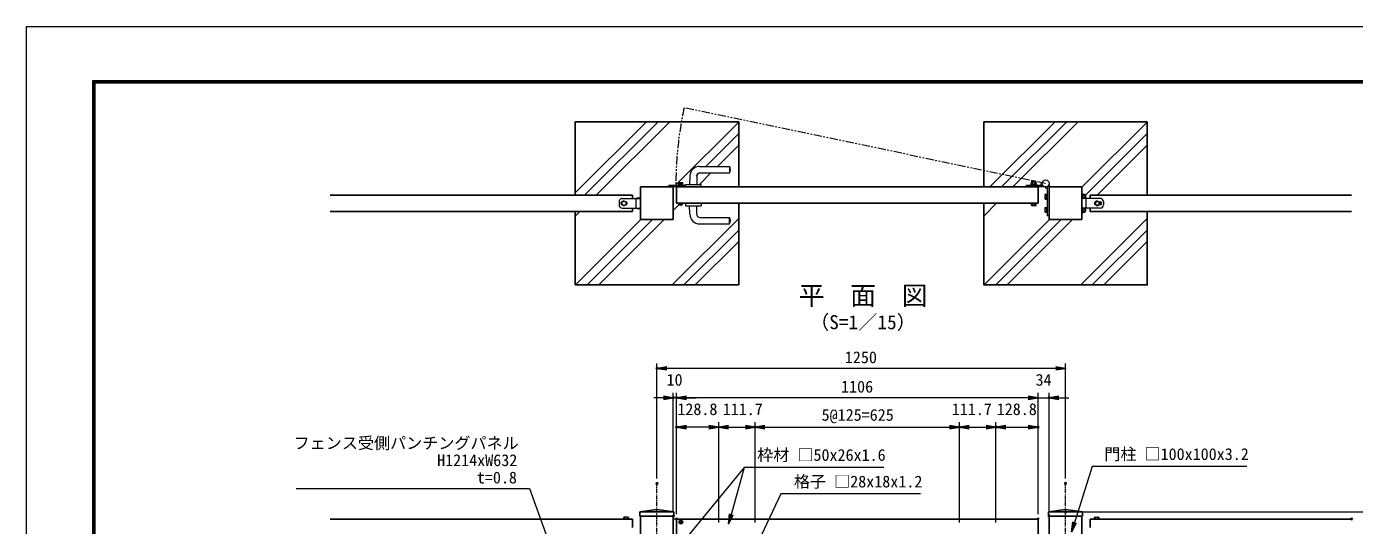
# Model space of a CAD drawing. Units: millimetres, scale not verified. Extents: x -3151 to 3149, y -2225 to 2230.
# Drawn here: x -3151 to 912, y 701 to 2230 of the extents above; entities that cross this region are included whole.
import ezdxf
from ezdxf.enums import TextEntityAlignment as Align

# ---------------------------------------------------------------- set-up
doc = ezdxf.new("R2010")
doc.units = ezdxf.units.MM
doc.header["$LTSCALE"] = 10
doc.header["$PDMODE"] = 32
doc.header["$PDSIZE"] = 5
doc.linetypes.add('USER1', pattern=[5, 2.5, -0.5, 0.5, -0.5, 0.5, -0.5])
doc.linetypes.add('USER2', pattern=[2, 1.25, -0.25, 0.25, -0.25])
for name, color, linetype, lineweight in [('0-0_D-BMK', 2, 'USER2', 13), ('0-1_D-STR1', 1, 'Continuous', 25), ('0-3_D-STR3', 3, 'Continuous', 13), ('0-4_D-DCR-HCH', 7, 'Continuous', 13), ('0-5_D-STR-DIM', 7, 'Continuous', 13), ('0-6_0', 7, 'Continuous', 25), ('0-7_DEFPOINTS', 8, 'Continuous', 25), ('0-8_D-STR4', 7, 'Continuous', 25), ('0-A_D-TTL-TXT', 7, 'Continuous', 13), ('0-B_D-STR-TXT', 7, 'Continuous', 13), ('0-C_D-TTL', 7, 'Continuous', 13)]:
    doc.layers.add(name, color=color, linetype=linetype, lineweight=lineweight)
doc.styles.add('ＭＳ ゴシック', font='')
doc.styles.get('ＭＳ ゴシック').set_extended_font_data('MS Gothic')

# ---------------------------------------------------------------- blocks, each defined once
blk = doc.blocks.new('_OPEN')
at = {"layer": '0-6_0'}
blk.add_line((0, 0), (-10, 0), dxfattribs=at)
blk.add_lwpolyline([(-10, 1.667), (0, 0), (-10, -1.667)], dxfattribs=at)

msp = doc.modelspace()

# ---------------------------------------------------------------- linework, layer by layer
at = {"layer": '0-0_D-BMK', "linetype": 'USER1'}
msp.add_line((-32.54, 1749), (-1138.62, 1980.68), dxfattribs=at)
at = {"layer": '0-0_D-BMK'}
for p, q in [((-1221.74, -1578.95), (-1221.74, 830.05)), ((28.26, -1578.95), (28.26, 830.05))]:
    msp.add_line(p, q, dxfattribs=at)
at = {"layer": '0-0_D-BMK', "linetype": 'USER1'}
msp.add_arc((-82.54, 1749), 1081.2, 167.62693, 180.57233, dxfattribs=at)
at = {"layer": '0-1_D-STR1'}
for p, q in [((-2222.08, 1713.2), (-1296.74, 1713.2)), ((-1296.74, 1703.2), (-1296.74, 1713.2)), ((-1271.74, 1738.2), (-1171.74, 1738.2)), ((-1271.74, 1738.2), (-1271.74, 1638.2)), ((-1171.74, 1738.2), (-1171.74, 1638.2)), ((-55.74, 1738.2), (-1161.74, 1738.2)), ((-1161.74, 1688.2), (-1161.74, 1738.2)), ((-55.74, 1738.2), (-55.74, 1688.2)), ((78.26, 1738.2), (-21.74, 1738.2)), ((-21.74, 1738.2), (-21.74, 1638.2)), ((78.26, 1738.2), (78.26, 1638.2)), ((903.61, 1713.2), (103.27, 1713.2)), ((103.27, 1703.2), (103.27, 1713.2)), ((-1296.74, 1663.2), (-1296.74, 1673.2)), ((-55.74, 1688.2), (-1161.74, 1688.2)), ((103.27, 1663.2), (103.27, 1673.2)), ((-2222.08, 1663.2), (-1296.74, 1663.2)), ((-1271.74, 1638.2), (-1171.74, 1638.2)), ((78.26, 1638.2), (-21.74, 1638.2)), ((903.61, 1663.2), (103.27, 1663.2)), ((-1221.74, 750.05), (-1273.74, 743.05)), ((-1273.74, 743.05), (-1273.74, 730.05)), ((-1169.74, 743.05), (-1273.74, 743.05)), ((-1169.74, 743.05), (-1221.74, 750.05)), ((-1169.74, 743.05), (-1169.74, 730.05)), ((28.26, 750.05), (-23.74, 743.05)), ((-23.74, 743.05), (-23.74, 730.05)), ((80.26, 743.05), (-23.74, 743.05)), ((80.26, 743.05), (28.26, 750.05)), ((80.26, 743.05), (80.26, 730.05)), ((-1296.74, 721.05), (-2222.08, 721.05)), ((-1296.74, 721.05), (-1296.74, 695.05)), ((-1169.74, 730.05), (-1273.74, 730.05)), ((-1271.74, -1528.95), (-1271.74, 730.05)), ((-1171.74, -1528.95), (-1171.74, 730.05)), ((-1161.74, 721.05), (-55.74, 721.05)), ((-1161.74, -978.95), (-1161.74, 721.05)), ((-55.74, -978.95), (-55.74, 721.05)), ((80.26, 730.05), (-23.74, 730.05)), ((-21.74, -1528.95), (-21.74, 730.05)), ((78.26, -1528.95), (78.26, 730.05)), ((103.26, 721.05), (103.26, 695.05)), ((103.26, 721.05), (903.61, 721.05))]:
    msp.add_line(p, q, dxfattribs=at)
at = {"layer": '0-3_D-STR3'}
for p, q in [((-1091.17, 1801.2), (-999.41, 1801.2)), ((-999.41, 1801.2), (-999.41, 1781.2)), ((-1142.96, 1750.8), (-1154.51, 1750.8)), ((-1154.51, 1745.8), (-1154.51, 1750.8)), ((-1150.74, 1751.85), (-1151.74, 1750.85)), ((-1151.74, 1750.85), (-1145.74, 1750.85)), ((-1151.74, 1750.8), (-1151.74, 1750.85)), ((-1151.62, 1745.8), (-1151.62, 1750.8)), ((-1150.74, 1751.85), (-1146.74, 1751.85)), ((-1150.74, 1750.8), (-1150.74, 1751.85)), ((-1146.74, 1751.85), (-1145.74, 1750.85)), ((-1146.74, 1750.8), (-1146.74, 1751.85)), ((-1145.85, 1745.8), (-1145.85, 1750.8)), ((-1145.74, 1750.8), (-1145.74, 1750.85)), ((-1142.96, 1745.8), (-1142.96, 1750.8)), ((-1121.17, 1771.87), (-1121.74, 1746.2)), ((-1100.28, 1770.98), (-1099.74, 1746.2)), ((-1090.29, 1781.2), (-999.41, 1781.2)), ((-76.44, 1745.8), (-76.44, 1747.8)), ((-76.44, 1747.8), (-61.04, 1747.8)), ((-76.24, 1747.8), (-76.24, 1753.6)), ((-74.51, 1754.3), (-62.97, 1754.3)), ((-72.04, 1756.6), (-72.74, 1755.9)), ((-72.74, 1755.9), (-64.74, 1755.9)), ((-72.74, 1754.3), (-72.74, 1755.9)), ((-72.49, 1747.8), (-72.49, 1753.6)), ((-72.04, 1756.6), (-65.44, 1756.6)), ((-72.04, 1754.3), (-72.04, 1756.6)), ((-64.74, 1755.9), (-65.44, 1756.6)), ((-65.44, 1754.3), (-65.44, 1756.6)), ((-64.99, 1747.8), (-64.99, 1753.6)), ((-64.74, 1754.3), (-64.74, 1755.9)), ((-61.24, 1747.8), (-61.24, 1753.6)), ((-61.04, 1747.8), (-61.04, 1745.8)), ((-21.74, 1749), (-21.74, 1649.8)), ((-1135.74, 1742.7), (-1185.74, 1742.7)), ((-1142.74, 1745.8), (-1154.74, 1745.8)), ((-1154.74, 1742.7), (-1154.74, 1745.8)), ((-1142.74, 1744.3), (-1154.74, 1744.3)), ((-1142.74, 1742.7), (-1142.74, 1745.8)), ((-1135.74, 1738.2), (-1135.74, 1742.7)), ((-1134.74, 1738.2), (-1134.74, 1745.9)), ((-1134.74, 1738.2), (-1086.74, 1738.2)), ((-1134.44, 1746.2), (-1087.04, 1746.2)), ((-1086.74, 1738.2), (-1086.74, 1745.9)), ((-90.74, 1744.2), (-42.21, 1744.2)), ((-90.74, 1738.2), (-90.74, 1744.2)), ((-32.54, 1738.2), (-90.74, 1738.2)), ((-76.74, 1745.8), (-76.74, 1744.2)), ((-76.74, 1745.8), (-60.74, 1745.8)), ((-60.74, 1745.8), (-60.74, 1744.2)), ((-42.21, 1744.2), (-42.21, 1738.2)), ((-34.84, 1713.93), (-34.84, 1702.4)), ((-34.14, 1715.7), (-29.34, 1715.7)), ((-34.14, 1711.95), (-29.34, 1711.95)), ((-29.34, 1716.2), (-27.74, 1716.2)), ((-29.34, 1700.2), (-29.34, 1716.2)), ((-27.74, 1739.33), (-27.74, 1649.8)), ((-21.74, 1739.33), (-27.74, 1739.33)), ((79.86, 1716.2), (78.26, 1716.2)), ((79.86, 1703.85), (79.86, 1716.2)), ((81.86, 1715.9), (79.86, 1715.9)), ((81.86, 1704.39), (81.86, 1715.9)), ((81.86, 1715.7), (87.66, 1715.7)), ((81.86, 1711.95), (87.66, 1711.95)), ((88.36, 1704.33), (88.36, 1713.97)), ((88.36, 1712.2), (89.96, 1712.2)), ((88.36, 1711.5), (90.66, 1711.5)), ((89.96, 1712.2), (90.66, 1711.5)), ((89.96, 1704.2), (89.96, 1712.2)), ((90.66, 1704.9), (90.66, 1711.5)), ((-1337.74, 1693.2), (-1337.74, 1683.2)), ((-1322.74, 1695.7), (-1329.24, 1691.95)), ((-1329.24, 1684.46), (-1329.24, 1691.95)), ((-1322.74, 1680.7), (-1329.24, 1684.46)), ((-1328.24, 1692.7), (-1327.93, 1692.7)), ((-1328.24, 1683.7), (-1327.93, 1683.7)), ((-1327.74, 1703.2), (-1271.74, 1703.2)), ((-1327.74, 1673.2), (-1271.74, 1673.2)), ((-1322.74, 1695.7), (-1316.24, 1691.95)), ((-1322.74, 1680.7), (-1316.24, 1684.46)), ((-1317.54, 1692.7), (-1317.24, 1692.7)), ((-1317.54, 1683.7), (-1317.24, 1683.7)), ((-1316.24, 1684.46), (-1316.24, 1691.95)), ((-1285.14, 1673.2), (-1285.14, 1703.2)), ((-1271.74, 1703.2), (-1271.74, 1673.2)), ((-1154.74, 1686.6), (-1154.74, 1688.2)), ((-1142.74, 1688.2), (-1154.74, 1688.2)), ((-1142.74, 1686.6), (-1154.74, 1686.6)), ((-1153.99, 1685.7), (-1153.99, 1686.6)), ((-1146.49, 1682.7), (-1150.99, 1682.7)), ((-1143.49, 1685.7), (-1143.49, 1686.6)), ((-1142.74, 1686.6), (-1142.74, 1688.2)), ((-1134.74, 1688.2), (-1134.74, 1680.5)), ((-1134.74, 1688.2), (-1086.74, 1688.2)), ((-1134.44, 1680.2), (-1087.04, 1680.2)), ((-1121.17, 1654.54), (-1121.74, 1680.2)), ((-1100.28, 1655.42), (-1099.74, 1680.2)), ((-1086.74, 1688.2), (-1086.74, 1680.5)), ((-76.74, 1688.2), (-76.74, 1686.6)), ((-76.74, 1688.2), (-60.74, 1688.2)), ((-76.74, 1686.6), (-60.74, 1686.6)), ((-76.24, 1681.68), (-76.24, 1686.6)), ((-75.24, 1681.1), (-76.24, 1681.68)), ((-75.24, 1681.1), (-62.24, 1681.1)), ((-72.48, 1681.68), (-72.48, 1686.6)), ((-64.99, 1681.68), (-64.99, 1686.6)), ((-62.24, 1681.1), (-61.24, 1681.68)), ((-61.24, 1681.68), (-61.24, 1686.6)), ((-60.74, 1688.2), (-60.74, 1686.6)), ((-34.84, 1673.93), (-34.84, 1662.4)), ((-34.14, 1704.45), (-29.34, 1704.45)), ((-34.14, 1700.7), (-29.34, 1700.7)), ((-34.14, 1675.7), (-29.34, 1675.7)), ((-34.14, 1671.95), (-29.34, 1671.95)), ((-29.34, 1700.2), (-27.74, 1700.2)), ((-29.34, 1676.2), (-27.74, 1676.2)), ((-29.34, 1660.2), (-29.34, 1676.2)), ((134.26, 1703.2), (78.26, 1703.2)), ((78.26, 1703.2), (78.26, 1673.2)), ((134.26, 1673.2), (78.26, 1673.2)), ((79.86, 1660.2), (79.86, 1672.55)), ((81.86, 1704.45), (82.17, 1704.45)), ((81.86, 1660.5), (81.86, 1672.01)), ((81.86, 1671.95), (82.17, 1671.95)), ((88.36, 1704.9), (90.66, 1704.9)), ((88.36, 1672.2), (89.96, 1672.2)), ((88.36, 1662.42), (88.36, 1672.07)), ((88.36, 1671.5), (90.66, 1671.5)), ((88.9, 1704.2), (89.96, 1704.2)), ((90.66, 1704.9), (89.96, 1704.2)), ((89.96, 1672.2), (90.66, 1671.5)), ((89.96, 1664.2), (89.96, 1672.2)), ((90.66, 1664.9), (90.66, 1671.5)), ((91.66, 1673.2), (91.66, 1703.2)), ((124.26, 1695.7), (117.76, 1691.95)), ((117.76, 1684.46), (117.76, 1691.95)), ((124.26, 1680.7), (117.76, 1684.46)), ((124.07, 1692.7), (123.76, 1692.7)), ((124.07, 1683.7), (123.76, 1683.7)), ((124.26, 1695.7), (135.76, 1691.95)), ((124.26, 1680.7), (135.76, 1684.46)), ((134.76, 1692.7), (134.46, 1692.7)), ((135.76, 1684.46), (135.76, 1691.95)), ((144.26, 1693.2), (144.26, 1683.2)), ((-1090.29, 1645.2), (-999.41, 1645.2)), ((-999.41, 1625.2), (-999.41, 1645.2)), ((-34.14, 1664.45), (-29.34, 1664.45)), ((-34.14, 1660.7), (-29.34, 1660.7)), ((-29.34, 1660.2), (-27.74, 1660.2)), ((-21.74, 1649.8), (-27.74, 1649.8)), ((79.86, 1660.2), (78.26, 1660.2)), ((79.86, 1660.5), (81.86, 1660.5)), ((81.86, 1664.45), (87.66, 1664.45)), ((81.86, 1660.7), (87.66, 1660.7)), ((88.36, 1664.9), (90.66, 1664.9)), ((88.36, 1664.2), (89.96, 1664.2)), ((90.66, 1664.9), (89.96, 1664.2)), ((-1091.17, 1625.2), (-999.41, 1625.2)), ((-1324.24, 725.85), (-1324.24, 721.05)), ((-1309.24, 721.05), (-1324.24, 721.05)), ((-1311.01, 726.55), (-1322.54, 726.55)), ((-1320.49, 725.85), (-1320.49, 721.05)), ((-1312.99, 725.85), (-1312.99, 721.05)), ((-1309.24, 725.85), (-1309.24, 721.05)), ((-1161.74, 721.05), (-1171.74, 721.05)), ((-1150.56, 711.41), (-1152.09, 711.44)), ((-1149.64, 712.67), (-1150.56, 712.19)), ((-1149.64, 710.94), (-1150.56, 711.41)), ((-1149.62, 712.68), (-1149.13, 713.61)), ((-1149.62, 710.92), (-1149.13, 710)), ((-1149.13, 715.15), (-1148.37, 715.15)), ((-1149.1, 715.15), (-1149.13, 713.61)), ((-1149.1, 708.45), (-1149.13, 710)), ((-1149.1, 708.45), (-1148.37, 708.45)), ((-1148.37, 715.15), (-1148.34, 713.61)), ((-1148.37, 708.45), (-1148.34, 710)), ((-1147.85, 712.68), (-1148.34, 713.61)), ((-1147.85, 710.92), (-1148.34, 710)), ((-1147.83, 712.67), (-1146.91, 712.19)), ((-1147.83, 710.94), (-1146.91, 711.41)), ((-1146.91, 712.19), (-1145.39, 712.17)), ((-1146.91, 711.41), (-1145.39, 711.44)), ((-1145.39, 712.17), (-1145.39, 711.44)), ((115.76, 725.85), (115.76, 721.05)), ((115.76, 721.05), (130.76, 721.05)), ((117.54, 726.55), (129.07, 726.55)), ((119.51, 725.85), (119.51, 721.05)), ((127.01, 725.85), (127.01, 721.05)), ((130.76, 725.85), (130.76, 721.05))]:
    msp.add_line(p, q, dxfattribs=at)
for points in [[(-1135.74, 1738.2), (-1185.74, 1738.2), (-1185.74, 1742.7)], [(-1150.56, 712.19), (-1152.09, 712.17), (-1152.09, 711.44)]]:
    msp.add_lwpolyline(points, dxfattribs=at)
for centre, radius in [((-32.54, 1749), 10.8), ((-1322.74, 1688.2), 6.5), ((124.26, 1688.2), 6.5), ((-1148.74, 711.8), 6), ((-1148.74, 711.8), 5.25)]:
    msp.add_circle(centre, radius, dxfattribs=at)
for centre, radius, start, end in [((-1091.17, 1771.2), 30, 90, 178.73006), ((-1016.74, 1791.2), 20, 329.99997, 30.00006), ((-1090.29, 1771.2), 10, 90, 181.26988), ((-74.36, 1751.46), 2.85, 48.83491, 131.16509), ((-68.74, 1743.91), 10.39, 68.85295, 111.14705), ((-63.11, 1751.46), 2.85, 48.86505, 131.13495), ((-42.21, 1744.2), 6, 100.26018, 180), ((-1134.44, 1745.9), 0.3, 90, 180), ((-1087.04, 1745.9), 0.3, 360, 90), ((-31.98, 1713.83), 2.85, 138.95661, 221.04339), ((-24.44, 1708.2), 10.39, 158.85295, 201.14705), ((-27.74, 1739.33), 6, 190.26018, 270), ((77.97, 1708.2), 10.39, 338.85295, 21.14705), ((85.52, 1713.83), 2.85, 318.86505, 41.13495), ((-1327.74, 1693.2), 10, 90, 180), ((-1327.74, 1683.2), 10, 180, 270), ((-1328.24, 1688.2), 4.5, 90, 270), ((-1317.24, 1688.2), 4.5, 270, 90), ((-1278.44, 1688.99), 15.71, 64.76136, 115.23864), ((-1278.44, 1687.42), 15.71, 244.76136, 295.23864), ((-1150.99, 1685.7), 3, 180, 270), ((-1146.49, 1685.7), 3, 270, 0), ((-1134.44, 1680.5), 0.3, 180, 270), ((-1087.04, 1680.5), 0.3, 270, 360), ((-74.36, 1684.44), 3.34, 235.79454, 304.20546), ((-68.74, 1693.55), 12.45, 252.48215, 287.51785), ((-63.11, 1684.44), 3.34, 235.79454, 304.20546), ((-32, 1702.58), 2.84, 138.76361, 221.23639), ((-31.98, 1673.83), 2.85, 138.95661, 221.04339), ((-24.44, 1668.2), 10.39, 158.85295, 201.14705), ((84.96, 1688.99), 15.71, 64.76136, 115.23864), ((84.96, 1687.42), 15.71, 244.76136, 295.23864), ((77.97, 1668.2), 10.39, 338.85295, 21.14705), ((123.76, 1688.2), 4.5, 90, 270), ((134.26, 1693.2), 10, 0, 90), ((134.26, 1683.2), 10, 270, 0), ((134.76, 1688.2), 4.5, 266.33207, 90), ((-1091.17, 1655.2), 30, 181.26994, 270), ((-1090.29, 1655.2), 10, 178.73012, 270), ((-1016.74, 1635.2), 20, 329.99994, 30.00003), ((-32, 1662.58), 2.84, 138.76361, 221.23639), ((85.52, 1662.58), 2.85, 318.83491, 41.16509), ((-1322.36, 723.71), 2.84, 48.76361, 131.23639), ((-1316.74, 716.16), 10.39, 68.85295, 111.14705), ((-1311.11, 723.71), 2.84, 48.76361, 131.23639), ((117.64, 723.71), 2.84, 48.76361, 131.23639), ((123.26, 716.16), 10.39, 68.85295, 111.14705), ((128.89, 723.71), 2.84, 48.76361, 131.23639)]:
    msp.add_arc(centre, radius, start, end, dxfattribs=at)
at = {"layer": '0-4_D-DCR-HCH'}
for p, q in [((-1471.74, 1719.88), (-1253.41, 1938.2)), ((-1443.06, 1713.2), (-1218.06, 1938.2)), ((-1407.7, 1713.2), (-1182.7, 1938.2)), ((-1166.24, 1742.7), (-971.74, 1937.21)), ((-203.41, 1738.2), (-3.41, 1938.2)), ((-168.06, 1738.2), (31.94, 1938.2)), ((-132.7, 1738.2), (67.3, 1938.2)), ((78.26, 1737.21), (278.26, 1937.21)), ((-1072.38, 1801.2), (-971.74, 1901.85)), ((88.62, 1712.2), (278.26, 1901.85)), ((-1037.03, 1801.2), (-971.74, 1866.5)), ((124.97, 1713.2), (278.26, 1866.5)), ((-1102.29, 1771.3), (-1092.38, 1781.2)), ((-1092.03, 1746.2), (-1057.03, 1781.2)), ((-1171.74, 1666.5), (-1154.87, 1683.37)), ((-221.74, 1649.17), (-182.7, 1688.2)), ((-1471.74, 1649.17), (-1457.7, 1663.2)), ((-1470.74, 1438.2), (-1270.74, 1638.2)), ((-1435.38, 1438.2), (-1235.38, 1638.2)), ((-1400.03, 1438.2), (-1200.03, 1638.2)), ((-1175.25, 1438.2), (-971.74, 1641.72)), ((-220.74, 1438.2), (-20.74, 1638.2)), ((-185.38, 1438.2), (14.62, 1638.2)), ((-150.03, 1438.2), (49.97, 1638.2)), ((74.75, 1438.2), (278.26, 1641.72)), ((-1139.89, 1438.2), (-971.74, 1606.36)), ((110.11, 1438.2), (278.26, 1606.36)), ((-1104.54, 1438.2), (-971.74, 1571.01)), ((145.46, 1438.2), (278.26, 1571.01))]:
    msp.add_line(p, q, dxfattribs=at)
at = {"layer": '0-5_D-STR-DIM'}
for p, q in [((-1221.74, 845.05), (-1221.74, 1197.64)), ((-1.74, 1182.64), (-1191.74, 1182.64)), ((28.26, 845.05), (28.26, 1197.64)), ((-1171.74, 745.05), (-1171.74, 1107.64)), ((-1161.74, 736.05), (-1161.74, 1107.64)), ((-1161.74, 736.05), (-1161.74, 1107.64)), ((-55.74, 736.05), (-55.74, 1107.64)), ((-55.74, 736.05), (-55.74, 1107.64)), ((-21.74, 745.05), (-21.74, 1107.64)), ((-1201.74, 1092.64), (-1231.74, 1092.64)), ((-1161.74, 1092.64), (-1171.74, 1092.64)), ((-85.74, 1092.64), (-1131.74, 1092.64)), ((-1131.74, 1092.64), (-1101.74, 1092.64)), ((-85.74, 1092.64), (-115.74, 1092.64)), ((-55.74, 1092.64), (-21.74, 1092.64)), ((8.26, 1092.64), (38.26, 1092.64)), ((-1161.74, 736.05), (-1161.74, 1017.64)), ((-1032.94, 710.05), (-1032.94, 1017.64)), ((-1032.94, 710.05), (-1032.94, 1017.64)), ((-921.24, 710.05), (-921.24, 1017.64)), ((-921.24, 710.05), (-921.24, 1017.64)), ((-296.24, 710.05), (-296.24, 1017.64)), ((-296.24, 710.05), (-296.24, 1017.64)), ((-184.54, 710.05), (-184.54, 1017.64)), ((-184.54, 710.05), (-184.54, 1017.64)), ((-55.74, 736.05), (-55.74, 1017.64)), ((-1062.94, 1002.64), (-1131.74, 1002.64)), ((-1002.94, 1002.64), (-951.24, 1002.64)), ((-891.24, 1002.64), (-326.24, 1002.64)), ((-266.24, 1002.64), (-214.54, 1002.64)), ((-154.54, 1002.64), (-85.74, 1002.64)), ((43.26, 743.05), (1248.61, 743.05))]:
    msp.add_line(p, q, dxfattribs=at)
at = {"layer": '0-7_DEFPOINTS'}
for p in [(-1221.74, 1182.64), (-1171.74, 1092.64), (-1161.74, 1092.64), (-21.74, 1092.64), (-1161.74, 1002.64), (-921.24, 1002.64), (-296.24, 1002.64), (-184.54, 1002.64), (-55.74, 1002.64), (-1221.74, 830.05), (28.26, 830.05), (-1171.74, 730.05), (-21.74, 730.05), (28.26, 743.05), (-1161.74, 721.05), (-1161.74, 721.05), (-55.74, 721.05), (903.61, 721.05)]:
    msp.add_point(p, dxfattribs=at)
at = {"layer": '0-8_D-STR4'}
for p, q in [((-1471.74, 1938.2), (-971.74, 1938.2)), ((-1471.74, 1713.2), (-1471.74, 1938.2)), ((-971.74, 1738.2), (-971.74, 1938.2)), ((-221.74, 1938.2), (278.26, 1938.2)), ((-221.74, 1738.2), (-221.74, 1938.2)), ((278.26, 1713.2), (278.26, 1938.2)), ((-971.74, 1438.2), (-971.74, 1688.2)), ((-221.74, 1438.2), (-221.74, 1688.2)), ((-1471.74, 1438.2), (-1471.74, 1663.2)), ((-1471.74, 1438.2), (-971.74, 1438.2))]:
    msp.add_line(p, q, dxfattribs=at)
msp.add_lwpolyline([(-221.74, 1438.2), (278.26, 1438.2), (278.26, 1663.2)], dxfattribs=at)
at = {"layer": '0-B_D-STR-TXT'}
msp.add_line((-954.75, 878.51), (-1002.19, 708.46), dxfattribs=at)
for points in [[(-527.85, 878.51), (-954.75, 878.51), (-1138.04, 655.02)], [(582.96, 881.67), (109.81, 881.67), (47.46, 684.05)], [(-2325.45, 814.27), (-1611.49, 814.27), (-1458.22, 386.37)], [(-415.4, 797.83), (-842.68, 797.83), (-919.07, 636.35)]]:
    msp.add_lwpolyline(points, dxfattribs=at)
at = {"layer": '0-C_D-TTL', "color": 2}
msp.add_lwpolyline([(-3150.68, 2229.64), (3149.32, 2229.64), (3149.32, -2225.36), (-3150.68, -2225.36)], close=True, dxfattribs=at)
at = {"layer": '0-C_D-TTL'}
for points in [[(-2948.18, 2064.64), (2946.82, 2064.64), (2946.82, -2060.36), (-2948.18, -2060.36)], [(-2946.3, 2062.77), (2944.95, 2062.77), (2944.95, -2058.48), (-2946.3, -2058.48)], [(-2944.43, 2060.89), (2943.07, 2060.89), (2943.07, -2056.61), (-2944.43, -2056.61)], [(-2942.55, 2059.02), (2941.2, 2059.02), (2941.2, -2054.73), (-2942.55, -2054.73)], [(-2940.68, 2057.14), (2939.32, 2057.14), (2939.32, -2052.86), (-2940.68, -2052.86)]]:
    msp.add_lwpolyline(points, close=True, dxfattribs=at)

# ---------------------------------------------------------------- block references
at = {"layer": '0-5_D-STR-DIM', "xscale": 3, "yscale": 3, "rotation": 180}
for p in [(-1221.74, 1182.64), (-1161.74, 1092.64), (-1161.74, 1092.64), (-21.74, 1092.64), (-1161.74, 1002.64), (-1032.94, 1002.64), (-921.24, 1002.64), (-296.24, 1002.64), (-184.54, 1002.64)]:
    msp.add_blockref('_OPEN', p, dxfattribs=at)
at = {"layer": '0-5_D-STR-DIM', "xscale": 3, "yscale": 3}
for p in [(28.26, 1182.64), (-1171.74, 1092.64), (-55.74, 1092.64), (-55.74, 1092.64), (-1032.94, 1002.64), (-921.24, 1002.64), (-296.24, 1002.64), (-184.54, 1002.64), (-55.74, 1002.64)]:
    msp.add_blockref('_OPEN', p, dxfattribs=at)
at = {"layer": '0-B_D-STR-TXT', "xscale": 3, "yscale": 3}
for p, rotation in [((-1002.73, 706.53), 254.41017), ((46.86, 682.14), 252.49136)]:
    msp.add_blockref('_OPEN', p, dxfattribs=dict(at, rotation=rotation))

# ---------------------------------------------------------------- texts
at = {"layer": '0-5_D-STR-DIM', "style": 'ＭＳ ゴシック'}
for s, p in [('1250', (-646.91, 1187.7)), ('10', (-1192.54, 1118.7)), ('1106', (-658.52, 1097.7)), ('34', (-63.3, 1118.7)), ('128.8', (-1159.42, 1028.7)), ('111.7', (-1020.69, 1028.7)), ('5@125=625', (-718.03, 1011.22)), ('111.7', (-319.88, 1028.7)), ('128.8', (-182.22, 1028.7))]:
    msp.add_text(s, height=36.07, dxfattribs=at).set_placement(p, align=Align.BOTTOM_LEFT)
at = {"layer": '0-A_D-TTL-TXT', "style": 'ＭＳ ゴシック'}
for s, height, p in [('平\u3000面\u3000図', 57.7, (-787.91, 1359.31)), ('（S=1／15）', 43.33, (-753.8, 1289.42))]:
    msp.add_text(s, height=height, dxfattribs=at).set_placement(p, align=Align.BOTTOM_LEFT)
at = {"layer": '0-B_D-STR-TXT', "style": 'ＭＳ ゴシック'}
for s, p in [('フェンス受側パンチングパネル', (-2333.63, 925.01)), ('枠材 □50x26x1.6', (-915.03, 888.52)), ('門柱 □100x100x3.2', (147.05, 891.11)), ('H1214xW632', (-1894.48, 872.46)), ('t=0.8', (-1772.85, 819.33)), ('格子 □28x18x1.2', (-802.59, 807.08))]:
    msp.add_text(s, height=36.07, dxfattribs=at).set_placement(p, align=Align.BOTTOM_LEFT)

doc.saveas('drawing.dxf')
